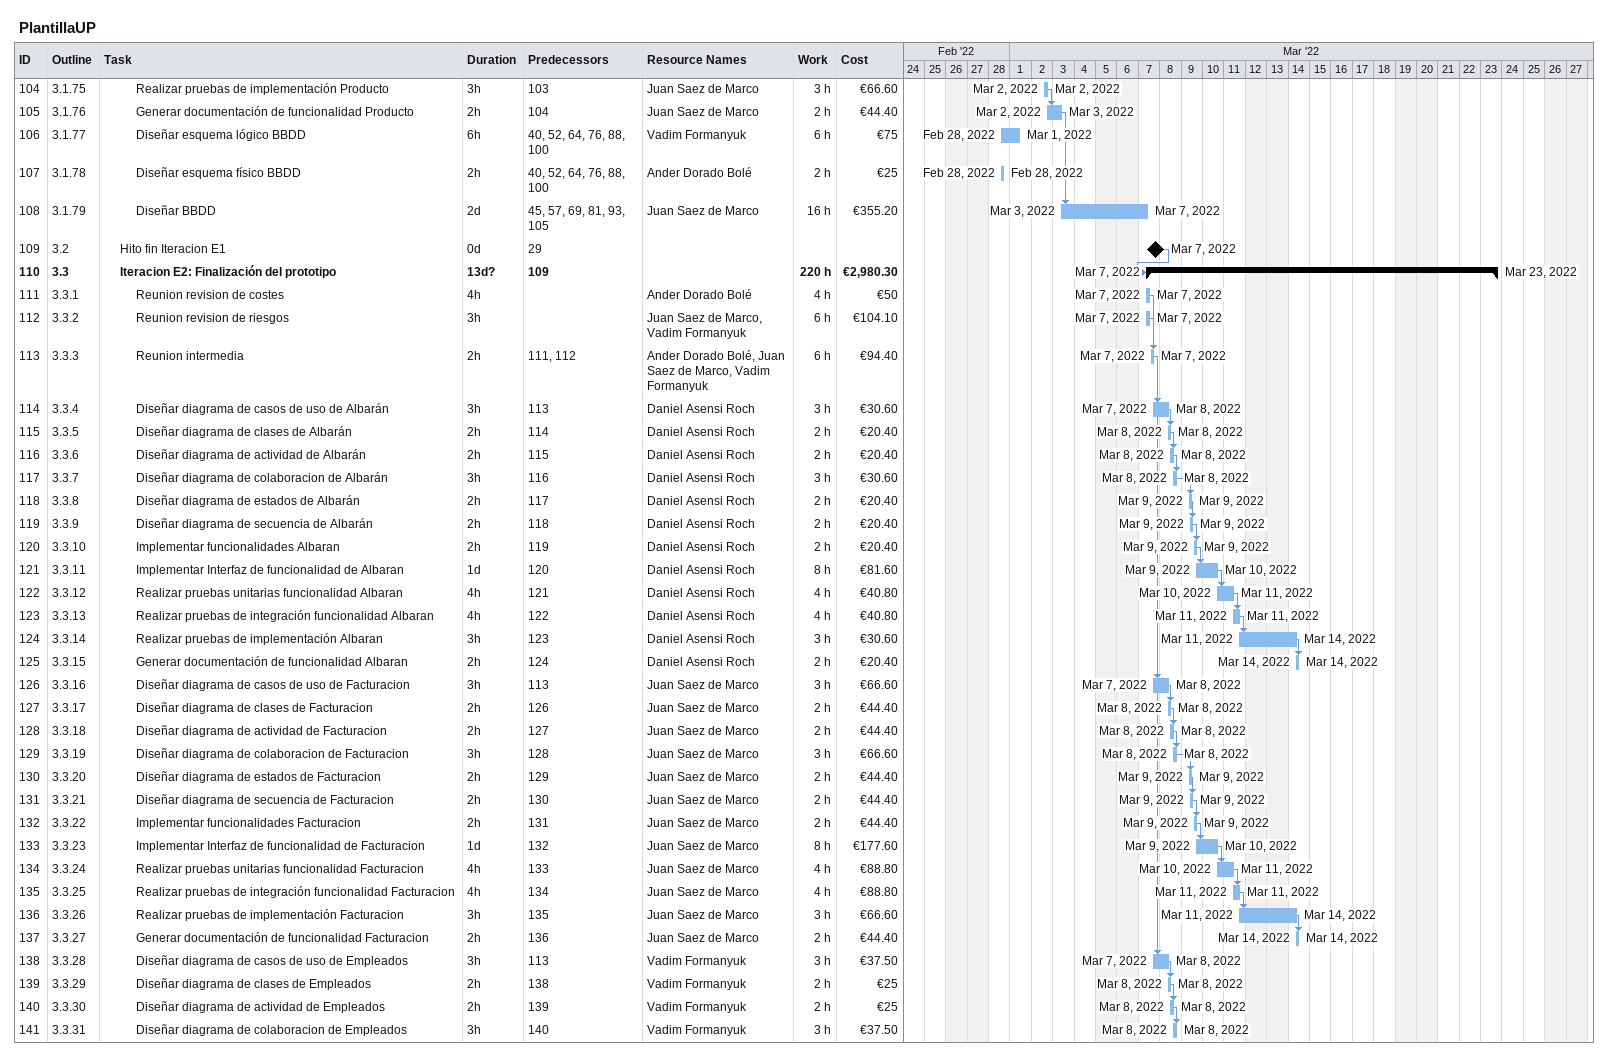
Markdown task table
PlantillaUP

| ID | WBS | Task | Duration | Start | Finish | Predecessors | Resources | Work (h) | Cost (€) |
|---|---|---|---|---|---|---|---|---|---|
| 104 | 3.1.75 | Realizar pruebas de implementación Producto | 3h | 2022-03-02 | 2022-03-02 | 103 | Juan Saez de Marco | 3 | 66.60 |
| 105 | 3.1.76 | Generar documentación de funcionalidad Producto | 2h | 2022-03-02 | 2022-03-03 | 104 | Juan Saez de Marco | 2 | 44.40 |
| 106 | 3.1.77 | Diseñar esquema lógico BBDD | 6h | 2022-02-28 | 2022-03-01 | 40, 52, 64, 76, 88, 100 | Vadim Formanyuk | 6 | 75 |
| 107 | 3.1.78 | Diseñar esquema físico BBDD | 2h | 2022-02-28 | 2022-02-28 | 40, 52, 64, 76, 88, 100 | Ander Dorado Bolé | 2 | 25 |
| 108 | 3.1.79 | Diseñar BBDD | 2d | 2022-03-03 | 2022-03-07 | 45, 57, 69, 81, 93, 105 | Juan Saez de Marco | 16 | 355.20 |
| 109 | 3.2 | Hito fin Iteracion E1 | 0d | 2022-03-07 | 2022-03-07 | 29 |  |  |  |
| 110 | 3.3 | **Iteracion E2: Finalización del prototipo** | 13d? | 2022-03-07 | 2022-03-23 | 109 |  | 220 | 2980.30 |
| 111 | 3.3.1 | Reunion revision de costes | 4h | 2022-03-07 | 2022-03-07 |  | Ander Dorado Bolé | 4 | 50 |
| 112 | 3.3.2 | Reunion revision de riesgos | 3h | 2022-03-07 | 2022-03-07 |  | Juan Saez de Marco, Vadim Formanyuk | 6 | 104.10 |
| 113 | 3.3.3 | Reunion intermedia | 2h | 2022-03-07 | 2022-03-07 | 111, 112 | Ander Dorado Bolé, Juan Saez de Marco, Vadim Formanyuk | 6 | 94.40 |
| 114 | 3.3.4 | Diseñar diagrama de casos de uso de Albarán | 3h | 2022-03-07 | 2022-03-08 | 113 | Daniel Asensi Roch | 3 | 30.60 |
| 115 | 3.3.5 | Diseñar diagrama de clases de Albarán | 2h | 2022-03-08 | 2022-03-08 | 114 | Daniel Asensi Roch | 2 | 20.40 |
| 116 | 3.3.6 | Diseñar diagrama de actividad de Albarán | 2h | 2022-03-08 | 2022-03-08 | 115 | Daniel Asensi Roch | 2 | 20.40 |
| 117 | 3.3.7 | Diseñar diagrama de colaboracion de Albarán | 3h | 2022-03-08 | 2022-03-08 | 116 | Daniel Asensi Roch | 3 | 30.60 |
| 118 | 3.3.8 | Diseñar diagrama de estados de Albarán | 2h | 2022-03-09 | 2022-03-09 | 117 | Daniel Asensi Roch | 2 | 20.40 |
| 119 | 3.3.9 | Diseñar diagrama de secuencia de Albarán | 2h | 2022-03-09 | 2022-03-09 | 118 | Daniel Asensi Roch | 2 | 20.40 |
| 120 | 3.3.10 | Implementar funcionalidades Albaran | 2h | 2022-03-09 | 2022-03-09 | 119 | Daniel Asensi Roch | 2 | 20.40 |
| 121 | 3.3.11 | Implementar Interfaz de funcionalidad de Albaran | 1d | 2022-03-09 | 2022-03-10 | 120 | Daniel Asensi Roch | 8 | 81.60 |
| 122 | 3.3.12 | Realizar pruebas unitarias funcionalidad Albaran | 4h | 2022-03-10 | 2022-03-11 | 121 | Daniel Asensi Roch | 4 | 40.80 |
| 123 | 3.3.13 | Realizar pruebas de integración funcionalidad Albaran | 4h | 2022-03-11 | 2022-03-11 | 122 | Daniel Asensi Roch | 4 | 40.80 |
| 124 | 3.3.14 | Realizar pruebas de implementación Albaran | 3h | 2022-03-11 | 2022-03-14 | 123 | Daniel Asensi Roch | 3 | 30.60 |
| 125 | 3.3.15 | Generar documentación de funcionalidad Albaran | 2h | 2022-03-14 | 2022-03-14 | 124 | Daniel Asensi Roch | 2 | 20.40 |
| 126 | 3.3.16 | Diseñar diagrama de casos de uso de Facturacion | 3h | 2022-03-07 | 2022-03-08 | 113 | Juan Saez de Marco | 3 | 66.60 |
| 127 | 3.3.17 | Diseñar diagrama de clases de Facturacion | 2h | 2022-03-08 | 2022-03-08 | 126 | Juan Saez de Marco | 2 | 44.40 |
| 128 | 3.3.18 | Diseñar diagrama de actividad de Facturacion | 2h | 2022-03-08 | 2022-03-08 | 127 | Juan Saez de Marco | 2 | 44.40 |
| 129 | 3.3.19 | Diseñar diagrama de colaboracion de Facturacion | 3h | 2022-03-08 | 2022-03-08 | 128 | Juan Saez de Marco | 3 | 66.60 |
| 130 | 3.3.20 | Diseñar diagrama de estados de Facturacion | 2h | 2022-03-09 | 2022-03-09 | 129 | Juan Saez de Marco | 2 | 44.40 |
| 131 | 3.3.21 | Diseñar diagrama de secuencia de Facturacion | 2h | 2022-03-09 | 2022-03-09 | 130 | Juan Saez de Marco | 2 | 44.40 |
| 132 | 3.3.22 | Implementar funcionalidades Facturacion | 2h | 2022-03-09 | 2022-03-09 | 131 | Juan Saez de Marco | 2 | 44.40 |
| 133 | 3.3.23 | Implementar Interfaz de funcionalidad de Facturacion | 1d | 2022-03-09 | 2022-03-10 | 132 | Juan Saez de Marco | 8 | 177.60 |
| 134 | 3.3.24 | Realizar pruebas unitarias funcionalidad Facturacion | 4h | 2022-03-10 | 2022-03-11 | 133 | Juan Saez de Marco | 4 | 88.80 |
| 135 | 3.3.25 | Realizar pruebas de integración funcionalidad Facturacion | 4h | 2022-03-11 | 2022-03-11 | 134 | Juan Saez de Marco | 4 | 88.80 |
| 136 | 3.3.26 | Realizar pruebas de implementación Facturacion | 3h | 2022-03-11 | 2022-03-14 | 135 | Juan Saez de Marco | 3 | 66.60 |
| 137 | 3.3.27 | Generar documentación de funcionalidad Facturacion | 2h | 2022-03-14 | 2022-03-14 | 136 | Juan Saez de Marco | 2 | 44.40 |
| 138 | 3.3.28 | Diseñar diagrama de casos de uso de Empleados | 3h | 2022-03-07 | 2022-03-08 | 113 | Vadim Formanyuk | 3 | 37.50 |
| 139 | 3.3.29 | Diseñar diagrama de clases de Empleados | 2h | 2022-03-08 | 2022-03-08 | 138 | Vadim Formanyuk | 2 | 25 |
| 140 | 3.3.30 | Diseñar diagrama de actividad de Empleados | 2h | 2022-03-08 | 2022-03-08 | 139 | Vadim Formanyuk | 2 | 25 |
| 141 | 3.3.31 | Diseñar diagrama de colaboracion de Empleados | 3h | 2022-03-08 | 2022-03-08 | 140 | Vadim Formanyuk | 3 | 37.50 |
